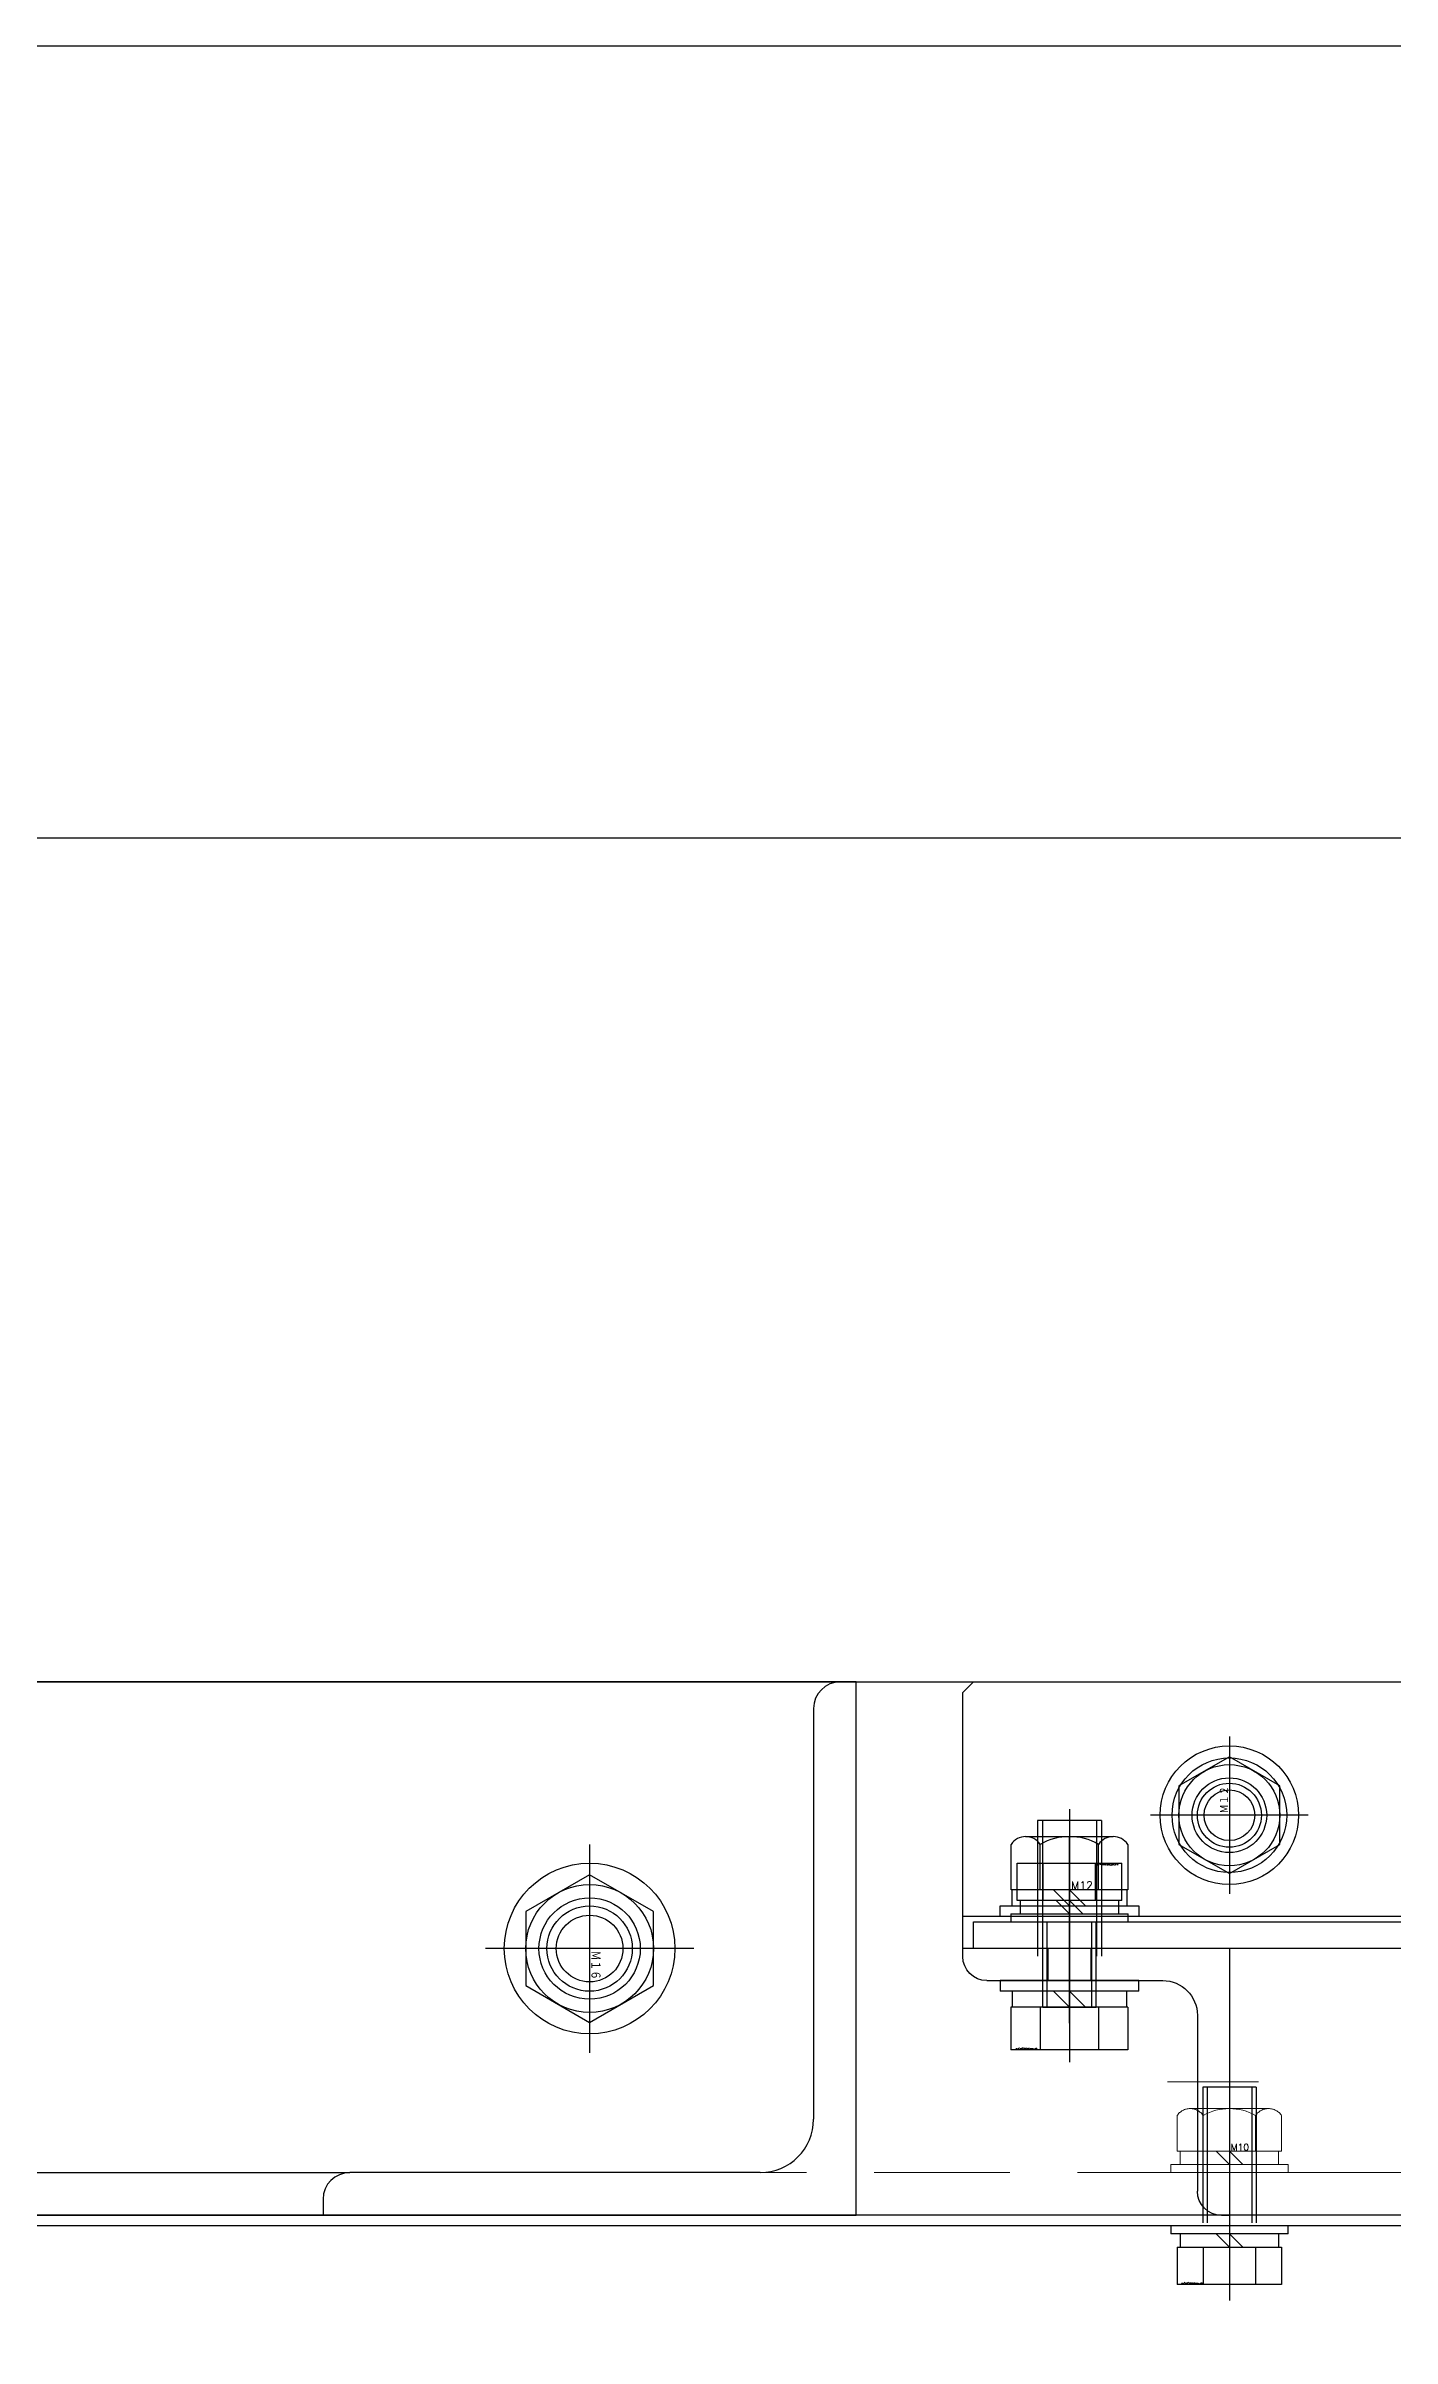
# Model space of a CAD drawing. Header units: millimetres. Extents: x -8731 to 85711, y -14522 to 31379.
# Drawn here: x 10259.2 to 10511.7, y 19194.4 to 19624.2 of the extents above; entities that cross this region are included whole.
import ezdxf

# ---------------------------------------------------------------- set-up
doc = ezdxf.new("R2010")
doc.units = ezdxf.units.MM
doc.header["$LTSCALE"] = 4
doc.header["$PDMODE"] = 99
doc.header["$PDSIZE"] = 1
doc.linetypes.add('CENTER2', pattern=[28.575, 19.05, -3.175, 3.175, -3.175])
doc.linetypes.add('HIDDEN', pattern=[9.525, 6.35, -3.175])
for name, color, linetype, lineweight in [('04_HIDDEN', 2, 'HIDDEN', 13), ('05_CENTER', 4, 'CENTER2', 13), ('08_DIM', 3, 'Continuous', 13)]:
    doc.layers.add(name, color=color, linetype=linetype, lineweight=lineweight)
doc.layers.add('10_DRAFT', color=8, linetype='Continuous', lineweight=0, plot=False)
doc.styles.add('KANJI0', font='txt.shx', dxfattribs={"width": 0.9, "height": 30, "bigfont": 'bigfont'})
doc.styles.add('KSS_TXT', font='txt.shx', dxfattribs={"bigfont": 'extfont2.shx'})
doc.styles.add('KSS_TXT_L', font='txt.shx', dxfattribs={"height": 9, "bigfont": 'extfont2.shx'})
doc.dimstyles.new('KSS_DIM', dxfattribs={"dimscale": 3, "dimtxt": 3, "dimasz": 2.5, "dimexe": 1.25, "dimexo": 0.625, "dimtad": 1, "dimdsep": 46, "dimtxsty": 'KSS_TXT', "dimblk": 'OPEN30', "dimcen": 0, "dimazin": 2, "dimtfac": 0.75, "dimtmove": 0, "dimatfit": 3, "dimldrblk": 'OPEN30', "dimfxl": 1, "dimtolj": 1, "dimarcsym": 0})

# ---------------------------------------------------------------- blocks, each defined once
blk = doc.blocks.new('A$C53D772FE_1_1_1')
at = {"color": 0}
for p, q in [((1030, 1000), (0, 1000)), ((1030, 998), (2, 998))]:
    blk.add_line(p, q, dxfattribs=at)
at = {"layer": '05_CENTER'}
blk.add_line((600, 1007.75), (600, 990.4), dxfattribs=at)
blk = doc.blocks.new('A$C7E374867_2_1')
at = {"color": 0, "linetype": 'CENTER2'}
blk.add_line((0, -29), (0, 14), dxfattribs=at)
at = {"color": 0}
for p, q in [((-9.81, 11), (9.81, 11)), ((-9.81, 4), (-9.81, 11)), ((-4.91, 4), (-4.91, 11)), ((4.91, 4), (4.91, 11)), ((9.81, 4), (9.81, 11)), ((-11, 1.5), (11, 1.5)), ((-11, 1.5), (-11, 0)), ((-11, 0), (11, 0)), ((9.81, 4), (-9.81, 4)), ((-9.25, 4), (-9.25, 1.5)), ((0, 1.5), (-2.5, 4)), ((0, 4), (2.5, 1.5)), ((9.25, 1.5), (9.25, 4)), ((11, 0), (11, 1.5))]:
    blk.add_line(p, q, dxfattribs=at)
at = {"color": 0, "linetype": 'HIDDEN'}
for p, q in [((-5, -26), (-5, 0)), ((-4.19, -26), (-4.19, 0)), ((4.19, -26), (4.19, 0)), ((5, -26), (5, 0)), ((-5, -26), (5, -26))]:
    blk.add_line(p, q, dxfattribs=at)
at = {"layer": '10_DRAFT', "style": 'KSS_TXT_L'}
blk.add_text('BT-M10x30L,SW,PW', height=0.3, dxfattribs=at).set_placement((5.05, 10.66))
blk = doc.blocks.new('M10Nza_1_1_1')
at = {"color": 0}
for p, q in [((-9.8, 4), (-9.8, 10.69)), ((-7.35, 12), (7.35, 12)), ((-4.9, 4), (-4.9, 10.69)), ((4.9, 10.69), (4.9, 4)), ((9.8, 10.69), (9.8, 4)), ((-9.8, 4), (9.8, 4)), ((-9.2, 1.5), (-9.2, 4)), ((0, 1.5), (-2.5, 4)), ((0, 4), (2.5, 1.5)), ((9.2, 4), (9.2, 1.5))]:
    blk.add_line(p, q, dxfattribs=at)
at = {"color": 0, "linetype": 'CENTER2'}
blk.add_line((0, 12), (0, 0), dxfattribs=at)
at = {"color": 0}
blk.add_lwpolyline([(-11, 1.5), (11, 1.5), (11, 0), (-11, 0)], close=True, dxfattribs=at)
for centre, radius, start, end in [((-7.35, 9.06), 2.94, 33.626, 146.374), ((0, 2.2), 9.8, 60, 120), ((7.35, 9.06), 2.94, 33.626, 146.374)]:
    blk.add_arc(centre, radius, start, end, dxfattribs=at)
at = {"layer": '10_DRAFT', "style": 'KSS_TXT'}
blk.add_text('M10', height=1.25, dxfattribs=at).set_placement((0.26, 4.12))
blk = doc.blocks.new('A$C020300C3_1')
at = {"rotation": 180}
blk.add_blockref('A$C7E374867_2_1', (-650, 998), dxfattribs=at)
blk.add_blockref('A$C53D772FE_1_1_1', (-1250, 0))
at = {"layer": '04_HIDDEN'}
blk.add_blockref('M10Nza_1_1_1', (-650, 1008), dxfattribs=at)
blk = doc.blocks.new('_Open30')
at = {"color": 0, "linetype": 'ByBlock', "lineweight": -2}
for p, q in [((-1, 0.268), (0, 0)), ((0, 0), (-1, -0.268)), ((0, 0), (-1, 0))]:
    blk.add_line(p, q, dxfattribs=at)
blk = doc.blocks.new('*D4266')
at = {"layer": '08_DIM', "color": 0, "lineweight": -2, "transparency": 16777216}
for p, q in [((9826.19, 19305.83), (9826.19, 19494.5)), ((12436.19, 19305.83), (12436.19, 19494.5)), ((9863.69, 19475.75), (12398.69, 19475.75))]:
    blk.add_line(p, q, dxfattribs=at)
at = {"layer": 'Defpoints', "color": 0, "transparency": 16777216}
for p in [(12436.19, 19475.75), (9826.19, 19296.45), (12436.19, 19296.45)]:
    blk.add_point(p, dxfattribs=at)
at = {"layer": '08_DIM', "color": 0, "lineweight": -2, "transparency": 16777216, "xscale": 37.5, "yscale": 37.5, "zscale": 37.5, "rotation": 180}
blk.add_blockref('_Open30', (9826.19, 19475.75), dxfattribs=at)
at = {"layer": '08_DIM', "color": 0, "lineweight": -2, "transparency": 16777216, "xscale": 37.5, "yscale": 37.5, "zscale": 37.5}
blk.add_blockref('_Open30', (12436.19, 19475.75), dxfattribs=at)
at = {"layer": '08_DIM', "color": 0, "transparency": 16777216, "insert": (11131.19, 19507.62), "char_height": 45, "attachment_point": 5, "style": 'KSS_TXT'}
blk.add_mtext('\\A1;2610', dxfattribs=at)
blk = doc.blocks.new('A$C2A2D3C10_1_1_1')
at = {"color": 0}
blk.add_lwpolyline([(100, 1100), (2600, 1100), (2600, 1000), (100, 1000)], close=True, dxfattribs=at)
for centre, radius in [((700, 1075), 7), ((580, 1050), 9.5)]:
    blk.add_circle(centre, radius, dxfattribs=at)
at = {"layer": '04_HIDDEN'}
blk.add_line((100, 1008), (2600, 1008), dxfattribs=at)
at = {"layer": '05_CENTER'}
for p, q in [((700, 1086.19), (700, 1063.81)), ((711.19, 1075), (688.81, 1075)), ((580, 1066.28), (580, 1033.72)), ((596.28, 1050), (563.72, 1050)), ((700, 991.1), (700, 1017.13))]:
    blk.add_line(p, q, dxfattribs=at)
blk = doc.blocks.new('A$C448B04A9_1_1_1')
at = {"color": 0}
for p, q in [((3, 100), (0, 100)), ((0, 0), (0, 100)), ((8, 18), (8, 95)), ((95, 8), (18, 8)), ((0, 0), (100, 0)), ((100, 3), (100, 0))]:
    blk.add_line(p, q, dxfattribs=at)
for centre, radius, start, end in [((3, 95), 5, 0, 90), ((18, 18), 10, 180, 270), ((95, 3), 5, 0, 90)]:
    blk.add_arc(centre, radius, start, end, dxfattribs=at)
blk = doc.blocks.new('A$C4D277588_1_1_1')
at = {"color": 0}
blk.add_line((42, 55), (42, 395), dxfattribs=at)
blk.add_lwpolyline([(50, -40), (50, 490), (-50, 490), (-50, -40)], close=True, dxfattribs=at)
for centre in [(0, 440), (0, 10)]:
    blk.add_circle(centre, 9.5, dxfattribs=at)
at = {"layer": '05_CENTER'}
for p, q in [((0, 422.96), (0, 457.04)), ((-17.04, 440), (17.04, 440)), ((0, 27.04), (0, -7.04)), ((-17.04, 10), (17.04, 10)), ((0, -50.96), (0, -21.35))]:
    blk.add_line(p, q, dxfattribs=at)
at = {"rotation": 180}
blk.add_blockref('A$C448B04A9_1_1_1', (50, 490), dxfattribs=at)
at = {"xscale": -1}
blk.add_blockref('A$C448B04A9_1_1_1', (50, -40), dxfattribs=at)
blk = doc.blocks.new('16b_1_1_1')
at = {"color": 0, "linetype": 'CENTER2'}
for p, q in [((0, 19.54), (0, -19.54)), ((-19.54, 0), (19.54, 0))]:
    blk.add_line(p, q, dxfattribs=at)
at = {"color": 0}
for p, q in [((-6.92, 11.99), (-13.85, 0)), ((6.93, 11.99), (-6.92, 11.99)), ((13.85, 0), (6.93, 11.99)), ((-13.85, 0), (-6.92, -11.99)), ((6.93, -11.99), (13.85, 0)), ((-6.92, -11.99), (6.93, -11.99))]:
    blk.add_line(p, q, dxfattribs=at)
for radius in [16, 11.99, 8, 6.25]:
    blk.add_circle((0, 0), radius, dxfattribs=at)
at = {"layer": '10_DRAFT', "style": 'KANJI0', "width": 0.82}
blk.add_text('Ｍ１６', height=1.714, dxfattribs=at).set_placement((0.41, 0.18))
blk = doc.blocks.new('A$C751A5703_1_1')
at = {"rotation": 2.849776994591311e-11}
for name, p in [('A$C4D277588_1_1_1', (-2100, 40)), ('16b_1_1_1', (-2100, 480))]:
    blk.add_blockref(name, p, dxfattribs=at)
blk = doc.blocks.new('A$C06C84DCF_1_1')
at = {"color": 0}
blk.add_line((-50, 19), (270, 19), dxfattribs=at)
blk.add_lwpolyline([(-50, 25), (270, 25), (270, -23), (268, -25), (-48, -25), (-50, -23)], close=True, dxfattribs=at)
for centre in [(0, 0), (220, 0)]:
    blk.add_circle(centre, 7, dxfattribs=at)
at = {"layer": '05_CENTER'}
for p, q in [((-30, 30.61), (-30, 13.51)), ((250, 30.61), (250, 13.51)), ((0, 11.19), (0, -11.19)), ((220, 11.19), (220, -11.19)), ((11.19, 0), (-11.19, 0)), ((208.81, 0), (231.19, 0))]:
    blk.add_line(p, q, dxfattribs=at)
blk = doc.blocks.new('A$C04945279_1_1')
at = {"color": 0}
for p, q in [((23.5, 50), (25, 50)), ((25, 0), (25, 50)), ((19, 12.5), (19, 45.5)), ((-20.5, 6), (12.5, 6)), ((-25, 1.5), (-25, 0)), ((25, 0), (-25, 0))]:
    blk.add_line(p, q, dxfattribs=at)
for centre, radius, start, end in [((23.5, 45.5), 4.5, 90, 180), ((12.5, 12.5), 6.5, 270, 0), ((-20.5, 1.5), 4.5, 90, 180)]:
    blk.add_arc(centre, radius, start, end, dxfattribs=at)
at = {"layer": '04_HIDDEN'}
for p, q in [((-10, 6), (-10, 0)), ((-9, 6), (-9, 0)), ((-1, 6), (-1, 0)), ((0, 6), (0, 0))]:
    blk.add_line(p, q, dxfattribs=at)
at = {"layer": '05_CENTER'}
for p, q in [((30.49, 25), (13.39, 25)), ((-5, 11.49), (-5, -5.61))]:
    blk.add_line(p, q, dxfattribs=at)
blk = doc.blocks.new('A$C1819430B_1_1')
at = {"color": 0}
for p, q in [((-10.97, 13), (10.97, 13)), ((-10.97, 5), (-10.97, 13)), ((-5.48, 5), (-5.48, 13)), ((5.48, 5), (5.48, 13)), ((10.97, 5), (10.97, 13)), ((-10.97, 5), (10.97, 5)), ((-10.75, 5), (-10.75, 2)), ((0, 2), (-3, 5)), ((0, 5), (3, 2)), ((10.75, 2), (10.75, 5)), ((-13, 2), (13, 2)), ((-13, 2), (-13, 0)), ((-13, 0), (13, 0)), ((13, 0), (13, 2))]:
    blk.add_line(p, q, dxfattribs=at)
at = {"color": 0, "linetype": 'CENTER2'}
blk.add_line((0, -32.11), (0, 15.28), dxfattribs=at)
at = {"color": 0, "linetype": 'HIDDEN'}
for p, q in [((-6, -30), (-6, 0)), ((-5.05, -30), (-5.05, 0)), ((5.05, -30), (5.05, 0)), ((6, -30), (6, 0)), ((-6, -30), (6, -30))]:
    blk.add_line(p, q, dxfattribs=at)
at = {"layer": '10_DRAFT', "style": 'KSS_TXT_L'}
blk.add_text('BT-M12x35L,SW,PW', height=0.3, dxfattribs=at).set_placement((6.07, 12.66))
blk = doc.blocks.new('M12Nza_1_1_1')
at = {"color": 0}
for p, q in [((-10.95, 5), (-10.95, 13.53)), ((-8.21, 15), (8.21, 15)), ((-5.47, 5), (-5.47, 13.53)), ((5.48, 5), (5.48, 13.53)), ((10.95, 13.53), (10.95, 5)), ((10.95, 5), (-10.95, 5)), ((-10.75, 2), (-10.75, 5)), ((0, 2), (-3, 5)), ((0, 5), (3, 2)), ((10.75, 5), (10.75, 2))]:
    blk.add_line(p, q, dxfattribs=at)
at = {"color": 0, "linetype": 'CENTER2'}
blk.add_line((0, 0), (0, 15), dxfattribs=at)
at = {"color": 0}
blk.add_lwpolyline([(-13, 2), (13, 2), (13, 0), (-13, 0)], close=True, dxfattribs=at)
for centre, radius, start, end in [((-8.21, 11.71), 3.29, 33.626, 146.374), ((0, 4.05), 10.95, 60, 120), ((8.21, 11.71), 3.29, 33.626, 146.374)]:
    blk.add_arc(centre, radius, start, end, dxfattribs=at)
at = {"layer": '10_DRAFT', "style": 'KSS_TXT'}
blk.add_text('M12', height=1.5, dxfattribs=at).set_placement((0.31, 5.09))
blk = doc.blocks.new('A$C05FE0EC2_2_1')
at = {"color": 0, "linetype": 'CENTER2'}
blk.add_line((0, -19), (0, 14), dxfattribs=at)
at = {"color": 0}
for p, q in [((-9.81, 11), (9.81, 11)), ((-9.81, 4), (-9.81, 11)), ((-4.91, 4), (-4.91, 11)), ((4.91, 4), (4.91, 11)), ((9.81, 4), (9.81, 11)), ((-11, 1.5), (11, 1.5)), ((-11, 1.5), (-11, 0)), ((-11, 0), (11, 0)), ((9.81, 4), (-9.81, 4)), ((-9.25, 4), (-9.25, 1.5)), ((0, 1.5), (-2.5, 4)), ((0, 4), (2.5, 1.5)), ((9.25, 1.5), (9.25, 4)), ((11, 0), (11, 1.5))]:
    blk.add_line(p, q, dxfattribs=at)
at = {"color": 0, "linetype": 'HIDDEN'}
for p, q in [((-5, -16), (-5, 0)), ((-4.19, -16), (-4.19, 0)), ((4.19, -16), (4.19, 0)), ((5, -16), (5, 0)), ((-5, -16), (5, -16))]:
    blk.add_line(p, q, dxfattribs=at)
at = {"layer": '10_DRAFT', "style": 'KSS_TXT_L'}
blk.add_text('BT-M10x20L,SW,PW', height=0.3, dxfattribs=at).set_placement((5.16, 10.66))
blk = doc.blocks.new('12b_1_1_1')
at = {"color": 0, "linetype": 'CENTER2'}
for p, q in [((0, -14.77), (0, 14.77)), ((14.77, 0), (-14.77, 0))]:
    blk.add_line(p, q, dxfattribs=at)
at = {"color": 0}
for p, q in [((-5.48, 9.48), (-10.95, 0)), ((5.48, 9.48), (-5.48, 9.48)), ((10.95, 0), (5.48, 9.48)), ((-10.95, 0), (-5.48, -9.48)), ((5.48, -9.48), (10.95, 0)), ((-5.48, -9.48), (5.48, -9.48))]:
    blk.add_line(p, q, dxfattribs=at)
for radius in [13, 10.75, 9.48, 6, 4.75]:
    blk.add_circle((0, 0), radius, dxfattribs=at)
at = {"layer": '10_DRAFT', "linetype": 'CENTER2', "style": 'KANJI0', "width": 0.82}
blk.add_text('Ｍ１２', height=1.5, dxfattribs=at).set_placement((0.31, 0.09))
blk = doc.blocks.new('A$C6BA547CA_1_1')
at = {"color": 0}
blk.add_lwpolyline([(-298, -5), (18, -5), (18, 0), (-298, 0)], close=True, dxfattribs=at)
at = {"layer": '04_HIDDEN'}
for p, q in [((-165, 0), (-165, -5)), ((-115, 0), (-115, -5))]:
    blk.add_line(p, q, dxfattribs=at)
at = {"layer": '05_CENTER'}
for p, q in [((-280, -11.94), (-280, 6.83)), ((-198.5, -11.94), (-198.5, 6.83)), ((-81.5, -11.94), (-81.5, 6.83)), ((0, -11.94), (0, 6.83))]:
    blk.add_line(p, q, dxfattribs=at)
at = {"layer": '10_DRAFT'}
blk.add_line((-140, -5), (-140, 0), dxfattribs=at)
blk = doc.blocks.new('A$C278D623B_1_1')
for name, p, rotation in [('A$C06C84DCF_1_1', (-2150, 220), 270), ('12b_1_1_1', (-2150, 0), 180), ('A$C1819430B_1_1', (-2119, -30), 270), ('M12Nza_1_1_1', (-2131, -30), 89.99999999999999), ('A$C05FE0EC2_2_1', (-2130, -30), 89.99999999999999)]:
    blk.add_blockref(name, p, dxfattribs=dict(rotation=rotation))
at = {"xscale": -1, "rotation": 270}
for name, p in [('A$C6BA547CA_1_1', (-2125, 250)), ('A$C04945279_1_1', (-2125, -25))]:
    blk.add_blockref(name, p, dxfattribs=at)

msp = doc.modelspace()

# ---------------------------------------------------------------- linework, layer by layer
at = {"layer": 'Defpoints'}
msp.add_lwpolyline([(9285.27297, 19624.21646), (13159.38954, 19624.21646), (13159.38954, 16897.46336), (9285.27297, 16897.46336)], close=True, dxfattribs=at)

# ---------------------------------------------------------------- block references
for name, p in [('A$C2A2D3C10_1_1_1', (9781.18607, 18217.47541)), ('A$C020300C3_1', (11131.18607, 18217.47541))]:
    msp.add_blockref(name, p)
for name, p, rotation in [('A$C751A5703_1_1', (9881.18607, 17167.47541), 269.9999999999715), ('A$C278D623B_1_1', (10481.18608, 17142.47541), 270)]:
    msp.add_blockref(name, p, dxfattribs=dict(rotation=rotation))

# ---------------------------------------------------------------- dimensions: what is measured, and where the dimension line sits
at = {"layer": '08_DIM'}
dim = msp.add_linear_dim(base=(12436.18607, 19475.74682), p1=(9826.18607, 19296.4519), p2=(12436.18607, 19296.4519), dimstyle='KSS_DIM', override={"dimscale": 15}, dxfattribs=at)
dim.commit()
dim.dimension.update_dxf_attribs({"geometry": '*D4266', "text_midpoint": (11131.18607, 19507.62182)})

doc.saveas('drawing.dxf')
